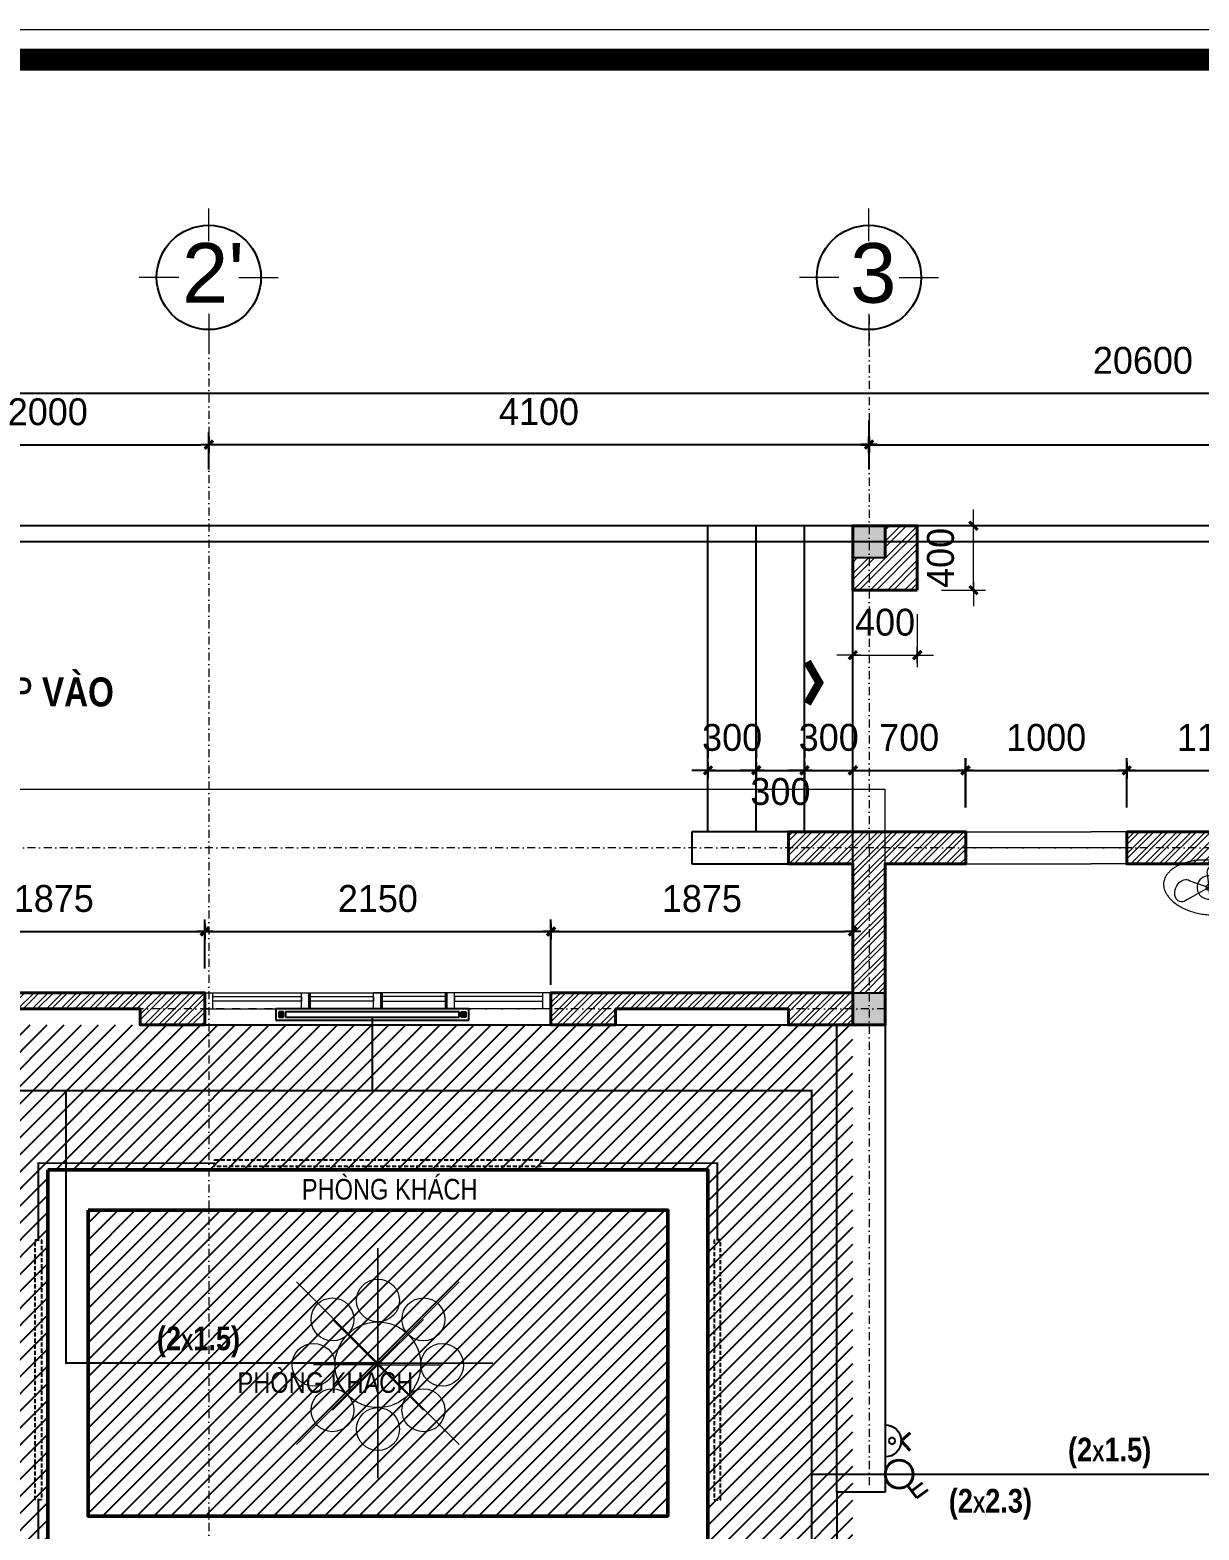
# Model space of a CAD drawing. Header units: millimetres. Extents: x 615730 to 2792744, y 139412 to 597571.
# Drawn here: x 1268132 to 1275391, y 266038 to 275353 of the extents above; entities that cross this region are included whole.
import ezdxf
from ezdxf.enums import TextEntityAlignment as Align

# ---------------------------------------------------------------- set-up
doc = ezdxf.new("R2010")
doc.units = ezdxf.units.MM
doc.header["$MEASUREMENT"] = 0
doc.header["$PDMODE"] = 34
for name, pattern in [('DASHDOT', [1, 0.5, -0.25, 0, -0.25]), ('HIDDEN2', [0.1875, 0.125, -0.0625]), ('HIDDENX2', [0.75, 0.5, -0.25])]:
    doc.linetypes.add(name, pattern=pattern)
doc.layers.get('0').update_dxf_attribs({"lineweight": 5})
for name, color, linetype, lineweight in [('0.1(9)', 9, 'Continuous', 13), ('CAT', 11, 'Continuous', 40), ('cucmanh', 251, 'Continuous', 15), ('DIM', 7, 'Continuous', 50), ('HATCH', 42, 'Continuous', 5), ('net dut', 6, 'DASHDOT', 40), ('NET THAY', 146, 'Continuous', 40), ('NETNGOAITUONG', 1, 'Continuous', 40), ('NSMANH2', 75, 'Continuous', 5), ('thay', 7, 'Continuous', 15), ('TIM TRUC', 149, 'DASHDOT', 9), ('VATDUNG', 33, 'Continuous', 13), ('VLIEU', 250, 'Continuous', 9)]:
    doc.layers.add(name, color=color, linetype=linetype, lineweight=lineweight)
for name, color, linetype in [('0TEXT', 7, 'Continuous'), ('DEN', 7, 'Continuous'), ('H', 252, 'Continuous'), ('HACH', 250, 'Continuous'), ('LAYER2', 2, 'Continuous'), ('NET MANH', 252, 'Continuous'), ('netthay', 3, 'Continuous'), ('NOITHAT', 144, 'Continuous'), ('TEXT', 2, 'Continuous'), ('VL', 155, 'Continuous')]:
    doc.layers.add(name, color=color, linetype=linetype)
doc.styles.add('H280', font='', dxfattribs={"height": 200})
doc.styles.add('KT OZON', font='', dxfattribs={"height": 200})
doc.styles.get("Standard").update_dxf_attribs({"font": ''})
doc.styles.add('STYLE2', font='')
doc.styles.add('VNI-AVO', font='vni-roms.shx')
doc.styles.get('H280').set_extended_font_data('VNI-Avo')
doc.styles.get('KT OZON').set_extended_font_data('VNI-Helve')
doc.styles.get('Standard').set_extended_font_data('VNI-Avo')
doc.styles.get('STYLE2').set_extended_font_data('.VnArial NarrowH')
doc.dimstyles.new('1-50b', dxfattribs={"dimtxt": 167, "dimasz": 50, "dimexe": 75, "dimexo": 150, "dimgap": 120, "dimtad": 1, "dimdec": 0, "dimzin": 12, "dimtxsty": 'VNI-AVO', "dimblk": ']', "dimcen": 0, "dimdle": 50, "dimclrd": 252, "dimclre": 252, "dimclrt": 2, "dimadec": 0, "dimazin": 0, "dimtfac": 1, "dimtdec": 0, "dimtix": 1, "dimtmove": 2, "dimatfit": 0, "dimldrblk": 'OPEN90', "dimfxl": 1, "dimlwd": -1, "dimlwe": -1, "dimarcsym": 0})
pattern_1 = [(45, (600767.42, -28937.12), (-44.194174, 44.194174), []), (45, (600767.42, -28905.87), (-44.194174, 44.194174), [])]
pattern_2 = [(45, (599203.67, 2341.64), (-53.0330086, 53.0330086), [])]

# ---------------------------------------------------------------- blocks, each defined once
blk = doc.blocks.new('TRUC 1')
at = {"ltscale": 50}
blk.add_circle((0, -9525), 8572, dxfattribs=at)
at = {"layer": '0.1(9)', "ltscale": 50}
for p, q in [((0, -3572), (0, 1782)), ((-4942, -9525), (-11427, -9525)), ((4942, -9525), (11427, -9525)), ((0, -15478), (0, -20832))]:
    blk.add_line(p, q, dxfattribs=at)
at = {"layer": 'TEXT', "ltscale": 50, "style": 'H280'}
blk.add_attdef('1', text='', height=10478, dxfattribs=at).set_placement((-214, -4892), align=Align.CENTER)
blk = doc.blocks.new(']')
for p, q in [((1, 0), (-1, 0)), ((0, 1), (0, -1))]:
    blk.add_line(p, q)
at = {"color": 9, "const_width": 0.4}
blk.add_lwpolyline([(-0.51, -0.51), (0.51, 0.51)], dxfattribs=at)
blk = doc.blocks.new('*D2644')
at = {"layer": 'DEFPOINTS', "color": 0, "ltscale": 10, "transparency": 16777216}
for p in [(1269242.5, 272777.7), (1269242.5, 272777.7), (1267242.5, 272274.5)]:
    blk.add_point(p, dxfattribs=at)
at = {"layer": 'VL', "color": 252, "ltscale": 10, "transparency": 16777216}
for p, q in [((1267242.5, 272424.5), (1267242.5, 272852.7)), ((1267292.5, 272777.7), (1269192.5, 272777.7)), ((1269242.5, 272627.7), (1269242.5, 272702.7))]:
    blk.add_line(p, q, dxfattribs=at)
at = {"layer": 'VL', "color": 252, "ltscale": 10, "transparency": 16777216, "xscale": 50, "yscale": 50, "zscale": 50, "rotation": 180}
blk.add_blockref(']', (1267242.5, 272777.7), dxfattribs=at)
at = {"layer": 'VL', "color": 252, "ltscale": 10, "transparency": 16777216, "xscale": 50, "yscale": 50, "zscale": 50}
blk.add_blockref(']', (1269242.5, 272777.7), dxfattribs=at)
at = {"layer": 'VL', "color": 2, "ltscale": 10, "transparency": 16777216, "insert": (1268242.5, 272981.2), "char_height": 167, "attachment_point": 5, "style": 'VNI-AVO'}
blk.add_mtext('2000', dxfattribs=at)
blk = doc.blocks.new('_Open90')
at = {"color": 0, "linetype": 'ByBlock', "lineweight": -2}
for p, q in [((0, 0), (-1, 0)), ((-0.5, 0.5), (0, 0)), ((0, 0), (-0.5, -0.5))]:
    blk.add_line(p, q, dxfattribs=at)
blk = doc.blocks.new('*D2645')
at = {"layer": 'DEFPOINTS', "color": 0, "ltscale": 10, "transparency": 16777216}
for p in [(1273342, 272777.7), (1278542.5, 272777.7), (1278542.5, 272628.3)]:
    blk.add_point(p, dxfattribs=at)
at = {"layer": 'VL', "color": 252, "ltscale": 10, "transparency": 16777216}
for p, q in [((1273342, 272927.7), (1273342, 272852.7)), ((1278542.5, 272778.3), (1278542.5, 272852.7)), ((1273392, 272777.7), (1278492.5, 272777.7))]:
    blk.add_line(p, q, dxfattribs=at)
at = {"layer": 'VL', "color": 252, "ltscale": 10, "transparency": 16777216, "xscale": 50, "yscale": 50, "zscale": 50, "rotation": 180}
blk.add_blockref(']', (1273342, 272777.7), dxfattribs=at)
at = {"layer": 'VL', "color": 252, "ltscale": 10, "transparency": 16777216, "xscale": 50, "yscale": 50, "zscale": 50}
blk.add_blockref(']', (1278542.5, 272777.7), dxfattribs=at)
at = {"layer": 'VL', "color": 2, "ltscale": 10, "transparency": 16777216, "insert": (1275942.2, 272981.2), "char_height": 167, "attachment_point": 5, "style": 'VNI-AVO'}
blk.add_mtext('5200', dxfattribs=at)
blk = doc.blocks.new('*D2648')
at = {"layer": 'DEFPOINTS', "color": 0, "ltscale": 10, "transparency": 16777216}
for p in [(1273343, 272778.7), (1269242.5, 272473.2), (1273343, 272473.2)]:
    blk.add_point(p, dxfattribs=at)
at = {"layer": 'VL', "color": 252, "ltscale": 10, "transparency": 16777216}
for p, q in [((1269242.5, 272623.2), (1269242.5, 272853.7)), ((1273343, 272623.2), (1273343, 272853.7)), ((1269292.5, 272778.7), (1273293, 272778.7))]:
    blk.add_line(p, q, dxfattribs=at)
at = {"layer": 'VL', "color": 252, "ltscale": 10, "transparency": 16777216, "xscale": 50, "yscale": 50, "zscale": 50, "rotation": 180}
blk.add_blockref(']', (1269242.5, 272778.7), dxfattribs=at)
at = {"layer": 'VL', "color": 252, "ltscale": 10, "transparency": 16777216, "xscale": 50, "yscale": 50, "zscale": 50}
blk.add_blockref(']', (1273343, 272778.7), dxfattribs=at)
at = {"layer": 'VL', "color": 2, "ltscale": 10, "transparency": 16777216, "insert": (1271292.8, 272982.2), "char_height": 167, "attachment_point": 5, "style": 'VNI-AVO'}
blk.add_mtext('4100', dxfattribs=at)
blk = doc.blocks.new('*D2649')
at = {"layer": 'DEFPOINTS', "color": 0, "ltscale": 10, "transparency": 16777216}
for p in [(1285343.3, 273096.8), (1264743, 272274.5), (1285343.3, 272274.5)]:
    blk.add_point(p, dxfattribs=at)
at = {"layer": 'VL', "color": 252, "ltscale": 10, "transparency": 16777216}
for p, q in [((1264743, 272424.5), (1264743, 273171.8)), ((1285343.3, 272424.5), (1285343.3, 273171.8)), ((1264793, 273096.8), (1285293.3, 273096.8))]:
    blk.add_line(p, q, dxfattribs=at)
at = {"layer": 'VL', "color": 252, "ltscale": 10, "transparency": 16777216, "xscale": 50, "yscale": 50, "zscale": 50, "rotation": 180}
blk.add_blockref(']', (1264743, 273096.8), dxfattribs=at)
at = {"layer": 'VL', "color": 252, "ltscale": 10, "transparency": 16777216, "xscale": 50, "yscale": 50, "zscale": 50}
blk.add_blockref(']', (1285343.3, 273096.8), dxfattribs=at)
at = {"layer": 'VL', "color": 2, "ltscale": 10, "transparency": 16777216, "insert": (1275043.2, 273300.3), "char_height": 167, "attachment_point": 5, "style": 'VNI-AVO'}
blk.add_mtext('20600', dxfattribs=at)
blk = doc.blocks.new('*D2663')
at = {"layer": 'DEFPOINTS', "color": 0, "ltscale": 10, "transparency": 16777216}
for p in [(1272342, 270755.4), (1272642, 270755.4, 0.3), (1272642, 270755.4)]:
    blk.add_point(p, dxfattribs=at)
at = {"layer": 'VL', "color": 252, "ltscale": 10, "transparency": 16777216}
for p, q in [((1272342, 270905.4), (1272342, 270830.4)), ((1272642, 270905.4), (1272642, 270830.4)), ((1272292, 270755.4), (1272242, 270755.4)), ((1272342, 270755.4), (1272642, 270755.4)), ((1272692, 270755.4), (1272742, 270755.4))]:
    blk.add_line(p, q, dxfattribs=at)
at = {"layer": 'VL', "color": 252, "ltscale": 10, "transparency": 16777216, "xscale": 50, "yscale": 50, "zscale": 50}
blk.add_blockref(']', (1272342, 270755.4), dxfattribs=at)
at = {"layer": 'VL', "color": 252, "ltscale": 10, "transparency": 16777216, "xscale": 50, "yscale": 50, "zscale": 50, "rotation": 180}
blk.add_blockref(']', (1272642, 270755.4), dxfattribs=at)
at = {"layer": 'VL', "color": 2, "ltscale": 10, "transparency": 16777216, "insert": (1272492, 270958.9), "char_height": 167, "attachment_point": 5, "style": 'VNI-AVO'}
blk.add_mtext('300', dxfattribs=at)
blk = doc.blocks.new('*D2664')
at = {"layer": 'DEFPOINTS', "color": 0, "ltscale": 10, "transparency": 16777216}
for p in [(1272642, 270755.4, 0.3), (1272942, 270755.4), (1272942, 270755.4)]:
    blk.add_point(p, dxfattribs=at)
at = {"layer": 'VL', "color": 252, "ltscale": 10, "transparency": 16777216}
for p, q in [((1272642, 270905.4), (1272642, 270830.4)), ((1272942, 270905.4), (1272942, 270830.4)), ((1272592, 270755.4), (1272542, 270755.4)), ((1272642, 270755.4), (1272942, 270755.4)), ((1272992, 270755.4), (1273042, 270755.4))]:
    blk.add_line(p, q, dxfattribs=at)
at = {"layer": 'VL', "color": 252, "ltscale": 10, "transparency": 16777216, "xscale": 50, "yscale": 50, "zscale": 50}
blk.add_blockref(']', (1272642, 270755.4), dxfattribs=at)
at = {"layer": 'VL', "color": 252, "ltscale": 10, "transparency": 16777216, "xscale": 50, "yscale": 50, "zscale": 50, "rotation": 180}
blk.add_blockref(']', (1272942, 270755.4), dxfattribs=at)
at = {"layer": 'VL', "color": 2, "ltscale": 10, "transparency": 16777216, "insert": (1272792, 270622.9), "char_height": 167, "attachment_point": 5, "style": 'VNI-AVO'}
blk.add_mtext('300', dxfattribs=at)
blk = doc.blocks.new('*D2665')
at = {"layer": 'DEFPOINTS', "color": 0, "ltscale": 10, "transparency": 16777216}
for p in [(1273242, 270792.9), (1272942, 270755.4), (1273242, 270755.4)]:
    blk.add_point(p, dxfattribs=at)
at = {"layer": 'VL', "color": 252, "ltscale": 10, "transparency": 16777216}
for p, q in [((1272942, 270905.4), (1272942, 270830.4)), ((1272892, 270755.4), (1272842, 270755.4)), ((1272942, 270755.4), (1273242, 270755.4)), ((1273292, 270755.4), (1273342, 270755.4)), ((1273242, 270642.9), (1273242, 270680.4))]:
    blk.add_line(p, q, dxfattribs=at)
at = {"layer": 'VL', "color": 252, "ltscale": 10, "transparency": 16777216, "xscale": 50, "yscale": 50, "zscale": 50}
blk.add_blockref(']', (1272942, 270755.4), dxfattribs=at)
at = {"layer": 'VL', "color": 252, "ltscale": 10, "transparency": 16777216, "xscale": 50, "yscale": 50, "zscale": 50, "rotation": 180}
blk.add_blockref(']', (1273242, 270755.4), dxfattribs=at)
at = {"layer": 'VL', "color": 2, "ltscale": 10, "transparency": 16777216, "insert": (1273092, 270958.9), "char_height": 167, "attachment_point": 5, "style": 'VNI-AVO'}
blk.add_mtext('300', dxfattribs=at)
blk = doc.blocks.new('*D2666')
at = {"layer": 'DEFPOINTS', "color": 0, "ltscale": 10, "transparency": 16777216}
for p in [(1273242, 270792.9), (1273941.6, 270755.4), (1273941.6, 270374.2)]:
    blk.add_point(p, dxfattribs=at)
at = {"layer": 'VL', "color": 252, "ltscale": 10, "transparency": 16777216}
for p, q in [((1273941.6, 270524.2), (1273941.6, 270830.4)), ((1273292, 270755.4), (1273891.6, 270755.4)), ((1273242, 270642.9), (1273242, 270680.4))]:
    blk.add_line(p, q, dxfattribs=at)
at = {"layer": 'VL', "color": 252, "ltscale": 10, "transparency": 16777216, "xscale": 50, "yscale": 50, "zscale": 50, "rotation": 180}
blk.add_blockref(']', (1273242, 270755.4), dxfattribs=at)
at = {"layer": 'VL', "color": 252, "ltscale": 10, "transparency": 16777216, "xscale": 50, "yscale": 50, "zscale": 50}
blk.add_blockref(']', (1273941.6, 270755.4), dxfattribs=at)
at = {"layer": 'VL', "color": 2, "ltscale": 10, "transparency": 16777216, "insert": (1273591.8, 270958.9), "char_height": 167, "attachment_point": 5, "style": 'VNI-AVO'}
blk.add_mtext('700', dxfattribs=at)
blk = doc.blocks.new('*D2667')
at = {"layer": 'DEFPOINTS', "color": 0, "ltscale": 10, "transparency": 16777216}
for p in [(1274942.3, 270755.4), (1273942.6, 270374.2), (1274942.3, 270374.2)]:
    blk.add_point(p, dxfattribs=at)
at = {"layer": 'VL', "color": 252, "ltscale": 10, "transparency": 16777216}
for p, q in [((1273942.6, 270524.2), (1273942.6, 270830.4)), ((1274942.3, 270524.2), (1274942.3, 270830.4)), ((1273992.6, 270755.4), (1274892.3, 270755.4))]:
    blk.add_line(p, q, dxfattribs=at)
at = {"layer": 'VL', "color": 252, "ltscale": 10, "transparency": 16777216, "xscale": 50, "yscale": 50, "zscale": 50, "rotation": 180}
blk.add_blockref(']', (1273942.6, 270755.4), dxfattribs=at)
at = {"layer": 'VL', "color": 252, "ltscale": 10, "transparency": 16777216, "xscale": 50, "yscale": 50, "zscale": 50}
blk.add_blockref(']', (1274942.3, 270755.4), dxfattribs=at)
at = {"layer": 'VL', "color": 2, "ltscale": 10, "transparency": 16777216, "insert": (1274442.5, 270958.9), "char_height": 167, "attachment_point": 5, "style": 'VNI-AVO'}
blk.add_mtext('1000', dxfattribs=at)
blk = doc.blocks.new('*D2668')
at = {"layer": 'DEFPOINTS', "color": 0, "ltscale": 10, "transparency": 16777216}
for p in [(1276062.3, 270755.4), (1274942.3, 270374.2), (1276062.3, 270274.2, -0.3)]:
    blk.add_point(p, dxfattribs=at)
at = {"layer": 'VL', "color": 252, "ltscale": 10, "transparency": 16777216}
for p, q in [((1274942.3, 270524.2), (1274942.3, 270830.4)), ((1276062.3, 270424.2), (1276062.3, 270830.4)), ((1274992.3, 270755.4), (1276012.3, 270755.4))]:
    blk.add_line(p, q, dxfattribs=at)
at = {"layer": 'VL', "color": 252, "ltscale": 10, "transparency": 16777216, "xscale": 50, "yscale": 50, "zscale": 50, "rotation": 180}
blk.add_blockref(']', (1274942.3, 270755.4), dxfattribs=at)
at = {"layer": 'VL', "color": 252, "ltscale": 10, "transparency": 16777216, "xscale": 50, "yscale": 50, "zscale": 50}
blk.add_blockref(']', (1276062.3, 270755.4), dxfattribs=at)
at = {"layer": 'VL', "color": 2, "ltscale": 10, "transparency": 16777216, "insert": (1275502.3, 270958.9), "char_height": 167, "attachment_point": 5, "style": 'VNI-AVO'}
blk.add_mtext('1120', dxfattribs=at)
blk = doc.blocks.new('*D2675')
at = {"layer": 'DEFPOINTS', "color": 0, "ltscale": 10, "transparency": 16777216}
for p in [(1269217.3, 269755), (1267342.5, 269374.5), (1269217.3, 269374.4)]:
    blk.add_point(p, dxfattribs=at)
at = {"layer": 'VL', "color": 252, "ltscale": 10, "transparency": 16777216}
for p, q in [((1267342.5, 269524.5), (1267342.5, 269830)), ((1267392.5, 269755), (1269167.3, 269755)), ((1269217.3, 269524.4), (1269217.3, 269830))]:
    blk.add_line(p, q, dxfattribs=at)
at = {"layer": 'VL', "color": 252, "ltscale": 10, "transparency": 16777216, "xscale": 50, "yscale": 50, "zscale": 50, "rotation": 180}
blk.add_blockref(']', (1267342.5, 269755), dxfattribs=at)
at = {"layer": 'VL', "color": 252, "ltscale": 10, "transparency": 16777216, "xscale": 50, "yscale": 50, "zscale": 50}
blk.add_blockref(']', (1269217.3, 269755), dxfattribs=at)
at = {"layer": 'VL', "color": 2, "ltscale": 10, "transparency": 16777216, "insert": (1268279.9, 269958.5), "char_height": 167, "attachment_point": 5, "style": 'VNI-AVO'}
blk.add_mtext('1875', dxfattribs=at)
blk = doc.blocks.new('*D2676')
at = {"layer": 'DEFPOINTS', "color": 0, "ltscale": 10, "transparency": 16777216}
for p in [(1271367.3, 269755), (1269217.3, 269374.4), (1271367.3, 269374.4)]:
    blk.add_point(p, dxfattribs=at)
at = {"layer": 'VL', "color": 252, "ltscale": 10, "transparency": 16777216}
for p, q in [((1269217.3, 269524.4), (1269217.3, 269830)), ((1269267.3, 269755), (1271317.3, 269755)), ((1271367.3, 269524.4), (1271367.3, 269830))]:
    blk.add_line(p, q, dxfattribs=at)
at = {"layer": 'VL', "color": 252, "ltscale": 10, "transparency": 16777216, "xscale": 50, "yscale": 50, "zscale": 50, "rotation": 180}
blk.add_blockref(']', (1269217.3, 269755), dxfattribs=at)
at = {"layer": 'VL', "color": 252, "ltscale": 10, "transparency": 16777216, "xscale": 50, "yscale": 50, "zscale": 50}
blk.add_blockref(']', (1271367.3, 269755), dxfattribs=at)
at = {"layer": 'VL', "color": 2, "ltscale": 10, "transparency": 16777216, "insert": (1270292.3, 269958.5), "char_height": 167, "attachment_point": 5, "style": 'VNI-AVO'}
blk.add_mtext('2150', dxfattribs=at)
blk = doc.blocks.new('*D2677')
at = {"layer": 'DEFPOINTS', "color": 0, "ltscale": 10, "transparency": 16777216}
for p in [(1273242, 269755), (1273242, 269374.4), (1271367.3, 269274.4)]:
    blk.add_point(p, dxfattribs=at)
at = {"layer": 'VL', "color": 252, "ltscale": 10, "transparency": 16777216}
for p, q in [((1271367.3, 269424.4), (1271367.3, 269830)), ((1271417.3, 269755), (1273192, 269755)), ((1273242, 269524.4), (1273242, 269830))]:
    blk.add_line(p, q, dxfattribs=at)
at = {"layer": 'VL', "color": 252, "ltscale": 10, "transparency": 16777216, "xscale": 50, "yscale": 50, "zscale": 50, "rotation": 180}
blk.add_blockref(']', (1271367.3, 269755), dxfattribs=at)
at = {"layer": 'VL', "color": 252, "ltscale": 10, "transparency": 16777216, "xscale": 50, "yscale": 50, "zscale": 50}
blk.add_blockref(']', (1273242, 269755), dxfattribs=at)
at = {"layer": 'VL', "color": 2, "ltscale": 10, "transparency": 16777216, "insert": (1272304.6, 269958.5), "char_height": 167, "attachment_point": 5, "style": 'VNI-AVO'}
blk.add_mtext('1875', dxfattribs=at)
blk = doc.blocks.new('*D2580')
at = {"layer": 'DEFPOINTS', "color": 0, "ltscale": 10, "transparency": 16777216}
for p in [(1273242, 271874.5), (1273642, 271874.5), (1273642, 271470.8)]:
    blk.add_point(p, dxfattribs=at)
at = {"layer": 'VLIEU', "color": 252, "ltscale": 10, "transparency": 16777216}
for p, q in [((1273242, 271724.5), (1273242, 271395.8)), ((1273642, 271724.5), (1273642, 271395.8)), ((1273192, 271470.8), (1273142, 271470.8)), ((1273242, 271470.8), (1273642, 271470.8)), ((1273692, 271470.8), (1273742, 271470.8))]:
    blk.add_line(p, q, dxfattribs=at)
at = {"layer": 'VLIEU', "color": 252, "ltscale": 10, "transparency": 16777216, "xscale": 50, "yscale": 50, "zscale": 50}
blk.add_blockref(']', (1273242, 271470.8), dxfattribs=at)
at = {"layer": 'VLIEU', "color": 252, "ltscale": 10, "transparency": 16777216, "xscale": 50, "yscale": 50, "zscale": 50, "rotation": 180}
blk.add_blockref(']', (1273642, 271470.8), dxfattribs=at)
at = {"layer": 'VLIEU', "color": 2, "ltscale": 10, "transparency": 16777216, "insert": (1273442, 271674.3), "char_height": 167, "attachment_point": 5, "style": 'VNI-AVO'}
blk.add_mtext('400', dxfattribs=at)
blk = doc.blocks.new('*D2581')
at = {"layer": 'DEFPOINTS', "color": 0, "ltscale": 10, "transparency": 16777216}
for p in [(1273642, 272274.5), (1273990.7, 272274.5), (1273642, 271874.5)]:
    blk.add_point(p, dxfattribs=at)
at = {"layer": 'VLIEU', "color": 252, "ltscale": 10, "transparency": 16777216}
for p, q in [((1273990.7, 272324.5), (1273990.7, 272374.5)), ((1273792, 272274.5), (1274065.7, 272274.5)), ((1273990.7, 271874.5), (1273990.7, 272274.5)), ((1273792, 271874.5), (1274065.7, 271874.5)), ((1273990.7, 271824.5), (1273990.7, 271774.5))]:
    blk.add_line(p, q, dxfattribs=at)
at = {"layer": 'VLIEU', "color": 252, "ltscale": 10, "transparency": 16777216, "xscale": 50, "yscale": 50, "zscale": 50}
for p, rotation in [((1273990.7, 272274.5), 270), ((1273990.7, 271874.5), 90)]:
    blk.add_blockref(']', p, dxfattribs=dict(at, rotation=rotation))
at = {"layer": 'VLIEU', "color": 2, "ltscale": 10, "transparency": 16777216, "insert": (1273787.2, 272074.5), "char_height": 167, "attachment_point": 5, "rotation": 90, "style": 'VNI-AVO'}
blk.add_mtext('400', dxfattribs=at)
blk = doc.blocks.new('CBCBCB')
for p, q in [((189438.2, 102890.1), (189438.2, 101462.4)), ((189438.2, 101462.4), (189438.2, 102890.1)), ((188933.5, 102681), (189943, 101671.5)), ((188933.5, 101671.5), (189943, 102681)), ((189943, 101671.5), (188933.5, 102681)), ((189943, 102681), (188933.5, 101671.5)), ((189438.7, 102165.9), (189438.7, 102565.1)), ((189438.7, 102165.9), (189156.4, 102448.2)), ((189438.7, 102165.9), (189720.9, 102448.2)), ((188724.4, 102176.2), (190152, 102176.2)), ((190152, 102176.2), (188724.4, 102176.2)), ((189438.7, 102165.9), (189039.5, 102165.9)), ((189438.7, 102165.9), (189156.4, 101883.7)), ((189438.7, 102165.9), (189837.8, 102165.9)), ((189438.7, 102165.9), (189438.7, 101766.8)), ((189438.7, 102165.9), (189720.9, 101883.7))]:
    blk.add_line(p, q)
for centre, radius in [((189438.7, 102565.1), 133.1), ((189156.4, 102448.2), 133.1), ((189720.9, 102448.2), 133.1), ((189438.7, 102165.9), 266.1), ((189438.7, 102165.9), 266.1), ((189438.7, 102165.9), 266.1), ((189438.7, 102165.9), 266.1), ((189438.7, 102165.9), 266.1), ((189438.7, 102165.9), 266.1), ((189438.7, 102165.9), 266.1), ((189438.7, 102165.9), 266.1), ((189039.5, 102165.9), 133.1), ((189837.8, 102165.9), 133.1), ((189156.4, 101883.7), 133.1), ((189720.9, 101883.7), 133.1), ((189438.7, 101766.8), 133.1)]:
    blk.add_circle(centre, radius)
blk = doc.blocks.new('A$C2A457C1A')
at = {"layer": 'NOITHAT'}
for points in [[(47.7, 18.6), (47.7, 50.7), (19.4, 50.7), (19.4, 18.6)], [(1180.2, 18.6), (1180.2, 50.7), (1151.9, 50.7), (1151.9, 18.6)]]:
    blk.add_hatch(color=256, dxfattribs=at).paths.add_polyline_path(points)
for p, q in [((0, 0), (0, 69.9)), ((0, 69.9), (1199.7, 69.9)), ((1199.7, 0), (0, 0)), ((19.4, 50.7), (19.4, 18.6)), ((47.7, 50.7), (19.4, 50.7)), ((19.4, 18.6), (47.7, 18.6)), ((47.7, 18.6), (47.7, 50.7)), ((60.8, 18.6), (60.8, 50.7)), ((60.8, 50.7), (1140.2, 50.7)), ((1140.2, 18.6), (60.8, 18.6)), ((1140.2, 50.7), (1140.2, 18.6)), ((1151.9, 18.6), (1151.9, 50.7)), ((1151.9, 50.7), (1180.2, 50.7)), ((1180.2, 18.6), (1151.9, 18.6)), ((1180.2, 50.7), (1180.2, 18.6)), ((1199.7, 69.9), (1199.7, 0))]:
    blk.add_line(p, q, dxfattribs=at)
blk = doc.blocks.new('S-3G')
for p, q in [((0, 2.711), (0, 1.74)), ((0, 2.711), (0.838, 2.711)), ((0, 2.175), (0.838, 2.175))]:
    blk.add_line(p, q)
blk.add_circle((0, 0.87), 0.87)
blk = doc.blocks.new('quat tuong')
at = {"layer": 'cucmanh'}
for p, q in [((0, 0), (-218, 157)), ((-215, -52), (0, 0)), ((-32, -149), (0, 0)), ((41, 160), (0, 0)), ((0, 0), (224, 109)), ((0, 0), (156, -127))]:
    blk.add_line(p, q, dxfattribs=at)
blk.add_circle((0, 0), 30.2, dxfattribs=at)
for centre, major_axis, ratio, start_param, end_param in [((-269, 64), (-40, 122), 0.731911, -0.966324, 3.29916), ((155, 177), (116, 4), 0.731911, -0.966324, 3.29916), ((0, 0), (0, 128), 1, 1.571186, 7.854371)]:
    blk.add_ellipse(centre, major_axis=major_axis, ratio=ratio, start_param=start_param, end_param=end_param, dxfattribs=at)
at = {"layer": 'cucmanh', "extrusion": (0, 0, -1)}
blk.add_ellipse((78, -184), major_axis=(114, -22), ratio=0.731911, start_param=-0.966324, end_param=3.29916, dxfattribs=at)
at = {"layer": 'cucmanh'}
blk.add_open_spline([(500, 0), (500, 8), (499, 16), (497, 31), (496, 39), (491, 55), (488, 63), (481, 80), (477, 88), (467, 104), (462, 113), (449, 129), (442, 137), (427, 153), (418, 161), (400, 177), (390, 185), (369, 199), (358, 207), (335, 221), (322, 227), (297, 240), (283, 246), (255, 257), (241, 262), (206, 273), (184, 278), (141, 288), (119, 291), (73, 297), (50, 299), (4, 300), (-19, 300), (-65, 298), (-88, 295), (-133, 289), (-155, 285), (-199, 275), (-219, 269), (-260, 255), (-279, 248), (-316, 231), (-333, 222), (-365, 203), (-380, 192), (-405, 173), (-415, 164), (-434, 146), (-443, 136), (-458, 117), (-465, 108), (-476, 89), (-481, 79), (-489, 61), (-492, 51), (-497, 33), (-499, 24), (-500, 6), (-500, -3), (-499, -21), (-497, -30), (-493, -49), (-490, -58), (-483, -77), (-478, -86), (-467, -105), (-460, -114), (-445, -133), (-437, -143), (-418, -161), (-408, -170), (-386, -188), (-374, -197), (-348, -213), (-334, -221), (-305, -236), (-290, -243), (-258, -256), (-241, -262), (-207, -272), (-190, -277), (-154, -285), (-135, -289), (-98, -294), (-79, -296), (-40, -299), (-21, -300), (17, -300), (37, -299), (75, -297), (94, -295), (132, -289), (150, -286), (186, -278), (204, -273), (238, -263), (255, -257), (287, -244), (302, -237), (331, -222), (345, -215), (371, -198), (384, -190), (406, -172), (416, -163), (435, -145), (444, -135), (459, -116), (466, -107), (477, -88), (482, -78), (490, -60), (493, -50), (497, -32), (499, -23), (500, -9), (500, -5), (500, 0)], degree=3, knots=[0, 0, 0, 0, 0.094135, 0.094135, 0.188269, 0.188269, 0.282404, 0.282404, 0.376539, 0.376539, 0.470673, 0.470673, 0.564808, 0.564808, 0.658943, 0.658943, 0.753077, 0.753077, 0.847212, 0.847212, 0.941347, 0.941347, 1.035481, 1.035481, 1.129616, 1.129616, 1.259756, 1.259756, 1.389897, 1.389897, 1.520037, 1.520037, 1.650177, 1.650177, 1.780318, 1.780318, 1.910458, 1.910458, 2.040599, 2.040599, 2.170739, 2.170739, 2.300879, 2.300879, 2.43102, 2.43102, 2.539491, 2.539491, 2.647961, 2.647961, 2.756432, 2.756432, 2.864903, 2.864903, 2.973373, 2.973373, 3.081844, 3.081844, 3.190315, 3.190315, 3.298786, 3.298786, 3.407256, 3.407256, 3.515727, 3.515727, 3.624198, 3.624198, 3.732669, 3.732669, 3.841139, 3.841139, 3.94961, 3.94961, 4.058081, 4.058081, 4.166552, 4.166552, 4.275022, 4.275022, 4.383493, 4.383493, 4.491964, 4.491964, 4.600434, 4.600434, 4.708905, 4.708905, 4.817376, 4.817376, 4.925847, 4.925847, 5.034317, 5.034317, 5.142788, 5.142788, 5.251259, 5.251259, 5.35973, 5.35973, 5.4682, 5.4682, 5.576671, 5.576671, 5.685142, 5.685142, 5.793612, 5.793612, 5.902083, 5.902083, 6.010554, 6.010554, 6.119025, 6.119025, 6.227495, 6.227495, 6.283185, 6.283185, 6.283185, 6.283185], dxfattribs=at)
blk = doc.blocks.new('WLH')
at = {"layer": 'DEN'}
blk.add_line((0, -258), (0, 258), dxfattribs=at)
at = {"layer": 'DEN', "color": 1}
blk.add_circle((87, 0), 39, dxfattribs=at)
at = {"layer": 'DEN'}
blk.add_arc((0, 0), 200, 270, 90, dxfattribs=at)
blk = doc.blocks.new('dfdfdf')
at = {"layer": 'NETNGOAITUONG', "ltscale": 100}
blk.add_lwpolyline([(-110278.2, 93063.9), (-110337.1, 93118.7), (-110387.7, 93063.9)], dxfattribs=at)
at = {"layer": 'NETNGOAITUONG', "ltscale": 100, "xscale": 0.5, "yscale": 0.5, "zscale": 0.5, "rotation": 270}
blk.add_blockref('WLH', (-110337.1, 93218.7), dxfattribs=at)

msp = doc.modelspace()

# ---------------------------------------------------------------- hatches: boundary and pattern name
at = {"layer": 'HACH', "ltscale": 10}
h = msp.add_hatch(dxfattribs=at)
h.set_pattern_fill('ANSI31', color=256, scale=600, style=0)
h.set_pattern_definition(pattern_2)
h.paths.add_polyline_path([(1268242.5, 268274.5), (1272342, 268274.5), (1272342, 265874.5), (1268242.5, 265874.5)], flags=16)
h.paths.add_polyline_path([(1269342.5, 264974.5), (1267342.5, 264974.5), (1267342.5, 269174.5), (1273242, 269174.5), (1273242, 264974.5), (1271662, 264974.5), (1271662, 264674.5), (1269342.5, 264674.5)])
h = msp.add_hatch(dxfattribs=at)
h.set_pattern_fill('ANSI31', color=256, scale=600, style=0)
h.set_pattern_definition(pattern_2)
h.paths.add_polyline_path([(1268492.5, 268024.5), (1272092, 268024.5), (1272092, 266124.5), (1268492.5, 266124.5)])
at = {"layer": 'VLIEU', "ltscale": 10}
h = msp.add_hatch(dxfattribs=at)
h.set_pattern_fill('STEEL', color=256, scale=600, style=0)
h.set_pattern_definition([(45, (688865.626, 17005.424), (-53.033009, 53.033009), []), (45, (688865.626, 17042.924), (-53.033009, 53.033009), [])])
h.paths.add_polyline_path([(1273242, 272074.5), (1273242, 271874.5), (1273642, 271874.5), (1273642, 272274.5), (1273442, 272274.5), (1273442, 272074.5)])
h = msp.add_hatch(dxfattribs=at)
h.set_pattern_fill('STEEL', color=256, scale=500, style=0)
h.set_pattern_definition(pattern_1)
h.paths.add_polyline_path([(1273242, 270374.2), (1272842, 270374.2), (1272842, 270174.2), (1273242, 270174.2)])
h.paths.add_polyline_path([(1273442, 270174.2), (1273442, 270374.2), (1273242, 270374.2), (1273242, 270174.2), (1273242, 269374.5), (1273442, 269374.5)])
h.paths.add_polyline_path([(1273942.6, 270374.2), (1273442, 270374.2), (1273442, 270174.2), (1273942.6, 270174.2)])
h.paths.add_polyline_path([(1276062.3, 270374.2), (1274942.3, 270374.2), (1274942.3, 270174.2), (1276062.3, 270174.2), (1276062.3, 270279.9)])
h.paths.add_polyline_path([(1273242, 269174.4), (1273442, 269174.5), (1273242, 269174.5), (1273242, 269174.4), (1273242, 269174.4), (1273242, 269174.4)])
h = msp.add_hatch(dxfattribs=at)
h.set_pattern_fill('STEEL', color=256, scale=500, style=0)
h.set_pattern_definition(pattern_1)
h.paths.add_polyline_path([(1267342.5, 269174.5), (1267142.5, 269174.5), (1267142.5, 268653), (1267342.3, 268653)])
h.paths.add_polyline_path([(1267742.3, 269274.5), (1268817, 269274.5), (1268817, 269174.5), (1269217.3, 269174.5), (1269217.3, 269374.5), (1267342.5, 269374.5), (1267342.5, 269174.5), (1267742.3, 269174.5)])
h = msp.add_hatch(dxfattribs=at)
h.set_pattern_fill('STEEL', color=256, scale=500, style=0)
h.set_pattern_definition(pattern_1)
h.paths.add_polyline_path([(1273242, 269374.4), (1271367.3, 269374.4), (1271367.3, 269274.4), (1271367.3, 269274.4), (1271367.3, 269274.4), (1271367.3, 269274.4), (1271367.3, 269274.4), (1271367.3, 269174.4), (1271767, 269174.4), (1271767, 269274.4), (1272841.8, 269274.4), (1272841.8, 269174.4), (1273242, 269174.4), (1273242, 269174.5), (1273242, 269174.5)])

# ---------------------------------------------------------------- linework, layer by layer
at = {"layer": 'CAT'}
for p, q in [((1269217.3, 269274.4), (1269217.3, 269374.4)), ((1269217.3, 269274.4), (1269217.3, 269374.4)), ((1269217.3, 269274.4), (1269217.3, 269374.4)), ((1269867.3, 269274.4), (1269867.3, 269374.4)), ((1269867.3, 269274.4), (1269867.3, 269374.4)), ((1269867.3, 269274.4), (1269867.3, 269374.4)), ((1270315.9, 269274.4), (1270315.9, 269374.4)), ((1270717.3, 269274.4), (1270717.3, 269374.4)), ((1270717.3, 269274.4), (1270717.3, 269374.4)), ((1270717.3, 269274.4), (1270717.3, 269374.4)), ((1271367.3, 269274.4), (1271367.3, 269374.4)), ((1271367.3, 269274.4), (1271367.3, 269374.4)), ((1271367.3, 269274.4), (1271367.3, 269374.4)), ((1273242, 269274.5), (1273242, 269174.5)), ((1273242, 269274.4), (1273242, 269174.4))]:
    msp.add_line(p, q, dxfattribs=at)
at = {"layer": 'DIM', "ltscale": 10}
for points in [[(1268242.5, 268274.5), (1272342, 268274.5), (1272342, 265874.5), (1268242.5, 265874.5)], [(1268492.5, 268024.5), (1272092, 268024.5), (1272092, 266124.5), (1268492.5, 266124.5)]]:
    msp.add_lwpolyline(points, close=True, dxfattribs=at)
at = {"layer": 'H', "const_width": 138.2}
msp.add_lwpolyline([(1261127.8, 256183.5), (1288130.6, 256183.5), (1288130.6, 275168.5), (1261127.8, 275168.5)], close=True, dxfattribs=at)
at = {"layer": 'HATCH'}
for p, q in [((1273942.6, 270374.2), (1274721.3, 270374.2)), ((1274942.3, 270374.2), (1274721.3, 270374.2)), ((1274721.3, 270274.2), (1273942.6, 270274.3)), ((1274942.3, 270274.2), (1274721.3, 270274.2)), ((1273942.6, 270174.2), (1274721.3, 270174.2)), ((1274942.3, 270174.2), (1274721.3, 270174.2))]:
    msp.add_line(p, q, dxfattribs=at)
at = {"layer": 'LAYER2', "linetype": 'HIDDEN2', "ltscale": 200}
for points in [[(1269278.7, 268336), (1271305.8, 268336), (1271305.8, 268296), (1269278.7, 268296), (1269278.7, 268336)], [(1268164, 267839.3), (1268204, 267839.3), (1268204, 266226.4), (1268164, 266226.4), (1268164, 267839.3)], [(1272420.5, 267839.3), (1272380.5, 267839.3), (1272380.5, 266226.4), (1272420.5, 266226.4), (1272420.5, 267839.3)]]:
    msp.add_lwpolyline(points, dxfattribs=at)
at = {"layer": 'net dut', "linetype": 'HIDDEN2', "ltscale": 400, "const_width": 12.1}
for points in [[(1275794.4, 271256.2), (1275794.4, 269572.6), (1275794.4, 266384.7), (1273529.3, 266384.7)], [(1270257.7, 269223.1), (1270257.7, 268766.8), (1267425.2, 268766.8)], [(1270292.7, 267074.9), (1268355.7, 267074.9), (1268355.7, 268766.8)], [(1282901.1, 264587.3), (1282901.1, 265178.1), (1272986.2, 265178.1), (1272986.2, 268766.8), (1270257.7, 268766.8)], [(1269278.7, 268316), (1268184, 268316), (1268184, 267839.3)], [(1272400.5, 267839.3), (1272400.5, 268316), (1271305.8, 268316)], [(1272986.2, 266384.7), (1273529.3, 266384.7)], [(1268184, 266226.4), (1268184, 265832.9), (1269278.7, 265832.9)]]:
    msp.add_lwpolyline(points, dxfattribs=at)
at = {"layer": 'NET MANH'}
for p, q in [((1269217.3, 269174.4), (1271367.3, 269174.4)), ((1271767, 269174.4), (1272841.8, 269174.4))]:
    msp.add_line(p, q, dxfattribs=at)
at = {"layer": 'NET MANH', "elevation": -140}
msp.add_lwpolyline([(1273442, 272074.5), (1273242, 272074.5), (1273242, 272274.5), (1273442, 272274.5)], close=True, dxfattribs=at)
at = {"layer": 'NET MANH'}
msp.add_lwpolyline([(1273242, 269374.5), (1273442, 269374.5), (1273442, 269174.5), (1273242, 269174.5)], close=True, dxfattribs=at)
for points in [[(1273442, 272274.5, -140), (1273242, 272274.5, -140), (1273442, 272074.5, -140), (1273242, 272074.5, -140)], [(1273242, 269174.5), (1273442, 269174.5), (1273242, 269374.5), (1273442, 269374.5)]]:
    msp.add_solid(points, dxfattribs=at)
at = {"layer": 'NETNGOAITUONG'}
for p, q in [((1273442, 272074.5, -140), (1273442, 272274.5, -140)), ((1273242, 269374.5), (1273242, 269174.5))]:
    msp.add_line(p, q, dxfattribs=at)
for points in [[(1273642, 271874.5), (1273242, 271874.5), (1273242, 272274.5), (1273642, 272274.5)], [(1274942.3, 270374.2), (1276062.3, 270374.2), (1276062.3, 270174.2), (1274942.3, 270174.2)], [(1267742.3, 269274.5), (1268817, 269274.5), (1268817, 269174.5), (1269217.3, 269174.5), (1269217.3, 269374.5), (1267342.5, 269374.5), (1267342.5, 269174.5), (1267742.3, 269174.5)], [(1271767, 269274.4), (1272841.8, 269274.4), (1272841.8, 269174.4), (1273242, 269174.4), (1273242, 269374.4), (1271367.3, 269374.4), (1271367.3, 269174.4), (1271767, 269174.4)]]:
    msp.add_lwpolyline(points, close=True, dxfattribs=at)
msp.add_lwpolyline([(1273442, 269174.5), (1273242, 269174.4), (1273242, 269174.5), (1273242, 269174.5), (1273242, 269374.5), (1273242, 269374.5), (1273242, 270174.2), (1272842, 270174.2), (1272842, 270374.2), (1273942.6, 270374.2), (1273942.6, 270174.2), (1273442, 270174.2), (1273442, 269174.5)], dxfattribs=at)
at = {"layer": 'thay', "linetype": 'Continuous'}
msp.add_lwpolyline([(1260943.4, 255999.2), (1288315, 255999.2), (1288315, 275352.8), (1260943.4, 275352.8)], close=True, dxfattribs=at)
at = {"layer": 'TIM TRUC', "ltscale": 100}
for p, q in [((1273343, 273574), (1273343, 266274)), ((1269242.5, 273389), (1269242.5, 258877.7)), ((1282181, 270274.2), (1262767.9, 270274.2)), ((1273442, 269274.4), (1262767.9, 269274.5))]:
    msp.add_line(p, q, dxfattribs=at)
at = {"layer": 'VATDUNG'}
for p, q in [((1269217.3, 269374.4), (1269867.3, 269374.4)), ((1269267.3, 269274.4), (1269267.3, 269374.4)), ((1269817.3, 269274.4), (1269817.3, 269374.4)), ((1269867.3, 269274.4), (1269867.3, 269374.4)), ((1269867.3, 269374.4), (1270315.9, 269374.4)), ((1270265.9, 269274.4), (1270265.9, 269374.4)), ((1270717.3, 269374.4), (1270265.9, 269374.4)), ((1271367.3, 269374.4), (1270717.3, 269374.4)), ((1270717.3, 269274.4), (1270717.3, 269374.4)), ((1270767.3, 269274.4), (1270767.3, 269374.4)), ((1271317.3, 269274.4), (1271317.3, 269374.4)), ((1269217.3, 269274.4), (1269867.3, 269274.4)), ((1269867.3, 269274.4), (1270315.9, 269274.4)), ((1270717.3, 269274.4), (1270265.9, 269274.4)), ((1271367.3, 269274.4), (1270717.3, 269274.4))]:
    msp.add_line(p, q, dxfattribs=at)
for points in [[(1269267.3, 269351.3), (1269817.3, 269351.3), (1269817.3, 269321.6), (1269267.3, 269321.6)], [(1269867.3, 269351.3), (1270265.9, 269351.3), (1270265.9, 269321.6), (1269867.3, 269321.6)], [(1270717.3, 269351.3), (1270315.9, 269351.3), (1270315.9, 269321.6), (1270717.3, 269321.6)], [(1271317.3, 269351.3), (1270767.3, 269351.3), (1270767.3, 269321.6), (1271317.3, 269321.6)]]:
    msp.add_lwpolyline(points, close=True, dxfattribs=at)
at = {"layer": 'VL', "ltscale": 10}
for p, q in [((1288315, 272274.5), (1261127.8, 272274.5)), ((1272342, 270374.2), (1272342, 272274.5)), ((1272642, 270374.2, 0.3), (1272642, 272274.5)), ((1272942, 270374.2), (1272942, 272274.5)), ((1273242, 270174.2), (1273242, 272274.5)), ((1288315, 272174.5), (1261127.8, 272174.5)), ((1272842, 270374.2), (1272242, 270374.2, 1)), ((1272242, 270374.2, 1), (1272242, 270174.2, 1)), ((1272242, 270174.2, 1), (1272842, 270174.2)), ((1273142, 266274), (1273142, 264974.5))]:
    msp.add_line(p, q, dxfattribs=at)
at = {"layer": 'VL', "color": 9, "ltscale": 10}
msp.add_lwpolyline([(1272958.5, 271429.4, 50, 50, 0), (1273033.5, 271299.5, 50, 50, 0), (1272958.5, 271169.6, 50, 50, 0), (1273033.5, 271299.5, 0, 0, 0), (1272457.5, 271299.5, 0, 0, 0)], format="xyseb", dxfattribs=at)
at = {"layer": 'VL', "ltscale": 10, "elevation": 280}
msp.add_lwpolyline([(1273442, 266274), (1273142, 266274), (1273142, 269174.4), (1273442, 269174.4), (1273442, 266274)], dxfattribs=at)
at = {"layer": 'VLIEU', "ltscale": 10}
for p in [(1267142.5, 270638.8), (1273442, 270174.2)]:
    msp.add_line(p, (1273442, 270638.8), dxfattribs=at)

# ---------------------------------------------------------------- block references
at = {"layer": 'net dut', "xscale": -1, "rotation": 89.99970548811272}
msp.add_blockref('dfdfdf', (1366660.2, 156254.1, 280), dxfattribs=at)
at = {"layer": 'NET THAY', "xscale": -0.5632000000094752, "yscale": 0.5631999999750406, "zscale": 0.5632000000000001, "rotation": 173.9699502136145}
msp.add_blockref('quat tuong', (1275451.5, 270028.2), dxfattribs=at)
at = {"layer": 'NETNGOAITUONG', "linetype": 'HIDDENX2', "ltscale": 100, "xscale": -100.000000000058, "yscale": 100, "zscale": 100, "rotation": 216.9562103509171}
msp.add_blockref('S-3G', (1273477, 266454.3), dxfattribs=at)
at = {"layer": 'netthay', "lineweight": -2, "ltscale": 10}
ref = msp.add_blockref('TRUC 1', (1269242.5, 273456.3), dxfattribs=dict(at, xscale=0.03778148023411632, yscale=0.03778148023411632, zscale=0.03778148023411632, rotation=180))
ref.add_attrib('1', "2'", dxfattribs={"layer": 'TEXT', "color": 3, "ltscale": 50, "height": 370.15, "style": 'KT OZON'}).set_placement((1269269.2, 273659.3), align=Align.CENTER)
ref = msp.add_blockref('TRUC 1', (1273342, 273456.3), dxfattribs=dict(at, xscale=0.03778148023411632, yscale=0.03778148023411632, zscale=0.03778148023411632, rotation=180))
ref.add_attrib('1', '3', dxfattribs={"layer": 'TEXT', "color": 3, "ltscale": 50, "height": 370.2, "style": 'KT OZON'}).set_placement((1273368.7, 273659.3), align=Align.CENTER)
at = {"layer": 'NSMANH2'}
msp.add_blockref('CBCBCB', (1080854, 164898.2), dxfattribs=at)
at = {"layer": 'thay', "xscale": -1}
msp.add_blockref('A$C2A457C1A', (1270858.2, 269204.5), dxfattribs=at)

# ---------------------------------------------------------------- texts
at = {"insert": (1267178.6, 271332.3), "char_height": 180, "width": 6821.472, "attachment_point": 1}
msp.add_mtext('{\\fVNI-Helve-Condense|b1|i0|c0|p2;ÑIEÄN CAÁP VAØO}', dxfattribs=at)
at = {"layer": '0TEXT', "char_height": 147, "width": 14211.4, "attachment_point": 3}
for s, insert in [('{\\fVNI-Helve-Condense|b1|i0|c0|p2;(2\\H0.6803x;X\\H1.47x;1.5)}', (1269436.3, 267301.6)), ('{\\fVNI-Helve-Condense|b1|i0|c0|p2;(2\\H0.6803x;X\\H1.47x;1.5)}', (1275094.6, 266611.5)), ('{\\fVNI-Helve-Condense|b1|i0|c0|p2;(2\\H0.6803x;X\\H1.47x;2.3)}', (1274354.1, 266293.4))]:
    msp.add_mtext(s, dxfattribs=dict(at, insert=insert))
at = {"layer": 'TEXT', "color": 140, "style": 'STYLE2'}
for p in [(1270365.8, 268154.2), (1269966.5, 266953.8)]:
    msp.add_text('phßng kh¸ch', height=128, dxfattribs=at).set_placement(p, align=Align.MIDDLE_CENTER)

# ---------------------------------------------------------------- dimensions: what is measured, and where the dimension line sits
at = {"layer": 'VL', "ltscale": 10}
for base, p1, p2, override, picture, middle in [((1285343.3, 273096.8), (1264743, 272274.5), (1285343.3, 272274.5), {"dimfxl": 150, "dimarcsym": 1}, '*D2649', (1275043.2, 273300.3)), ((1269242.5, 272777.7), (1267242.5, 272274.5), (1269242.5, 272777.7), {"dimfxl": 150, "dimarcsym": 1}, '*D2644', (1268242.5, 272981.2)), ((1273343.0026, 272778.6801), (1269242.5426, 272473.1642), (1273343.0026, 272473.1642), {"dimfxl": 150, "dimarcsym": 1}, '*D2648', (1271292.7726, 272982.1801)), ((1278542.4937, 272777.6822), (1273342.0047, 272777.6822), (1278542.4937, 272628.2713), {"dimfxl": 150, "dimarcsym": 1}, '*D2645', (1275942.2492, 272981.1822)), ((1272642, 270755.4), (1272342, 270755.4), (1272642, 270755.4, 0.3), {"dimfxl": 40}, '*D2663', (1272492, 270958.9)), ((1273242, 270755.4), (1272942, 270755.4), (1273242, 270792.9), {"dimfxl": 40}, '*D2665', (1273092, 270958.9)), ((1273941.6, 270755.4), (1273242, 270792.9), (1273941.6, 270374.2), {"dimfxl": 40}, '*D2666', (1273591.8, 270958.9)), ((1274942.3, 270755.4), (1273942.6, 270374.2), (1274942.3, 270374.2), {"dimfxl": 40}, '*D2667', (1274442.5, 270958.9)), ((1276062.3, 270755.4), (1274942.3, 270374.2), (1276062.3, 270274.2, -0.3), {"dimfxl": 40}, '*D2668', (1275502.3, 270958.9)), ((1269217.3, 269755), (1267342.5, 269374.5), (1269217.3, 269374.4), {"dimfxl": 40}, '*D2675', (1268279.9, 269958.5)), ((1271367.3, 269755), (1269217.3, 269374.4), (1271367.3, 269374.4), {"dimfxl": 40}, '*D2676', (1270292.3, 269958.5)), ((1273242, 269755), (1271367.3, 269274.4), (1273242, 269374.4), {"dimfxl": 40}, '*D2677', (1272304.6, 269958.5))]:
    dim = msp.add_linear_dim(base=base, p1=p1, p2=p2, dimstyle='1-50b', override=override, dxfattribs=at)
    dim.commit()
    dim.dimension.update_dxf_attribs({"geometry": picture, "text_midpoint": middle})
dim = msp.add_linear_dim(base=(1272942, 270755.4), p1=(1272642, 270755.4, 0.3), p2=(1272942, 270755.4), dimstyle='1-50b', override={"dimfxl": 40}, dxfattribs=at)
dim.commit()
dim.dimension.update_dxf_attribs({"geometry": '*D2664', "text_midpoint": (1272792, 270622.9), "dimtype": 160})
at = {"layer": 'VLIEU', "ltscale": 10}
dim = msp.add_linear_dim(base=(1273990.7, 272274.5), p1=(1273642, 271874.5), p2=(1273642, 272274.5), angle=90, dimstyle='1-50b', override={"dimfxl": 2}, dxfattribs=at)
dim.commit()
dim.dimension.update_dxf_attribs({"geometry": '*D2581', "text_midpoint": (1273787.2, 272074.5)})
dim = msp.add_linear_dim(base=(1273642, 271470.8), p1=(1273242, 271874.5), p2=(1273642, 271874.5), dimstyle='1-50b', override={"dimfxl": 2}, dxfattribs=at)
dim.commit()
dim.dimension.update_dxf_attribs({"geometry": '*D2580', "text_midpoint": (1273442, 271674.3)})

doc.saveas('drawing.dxf')
